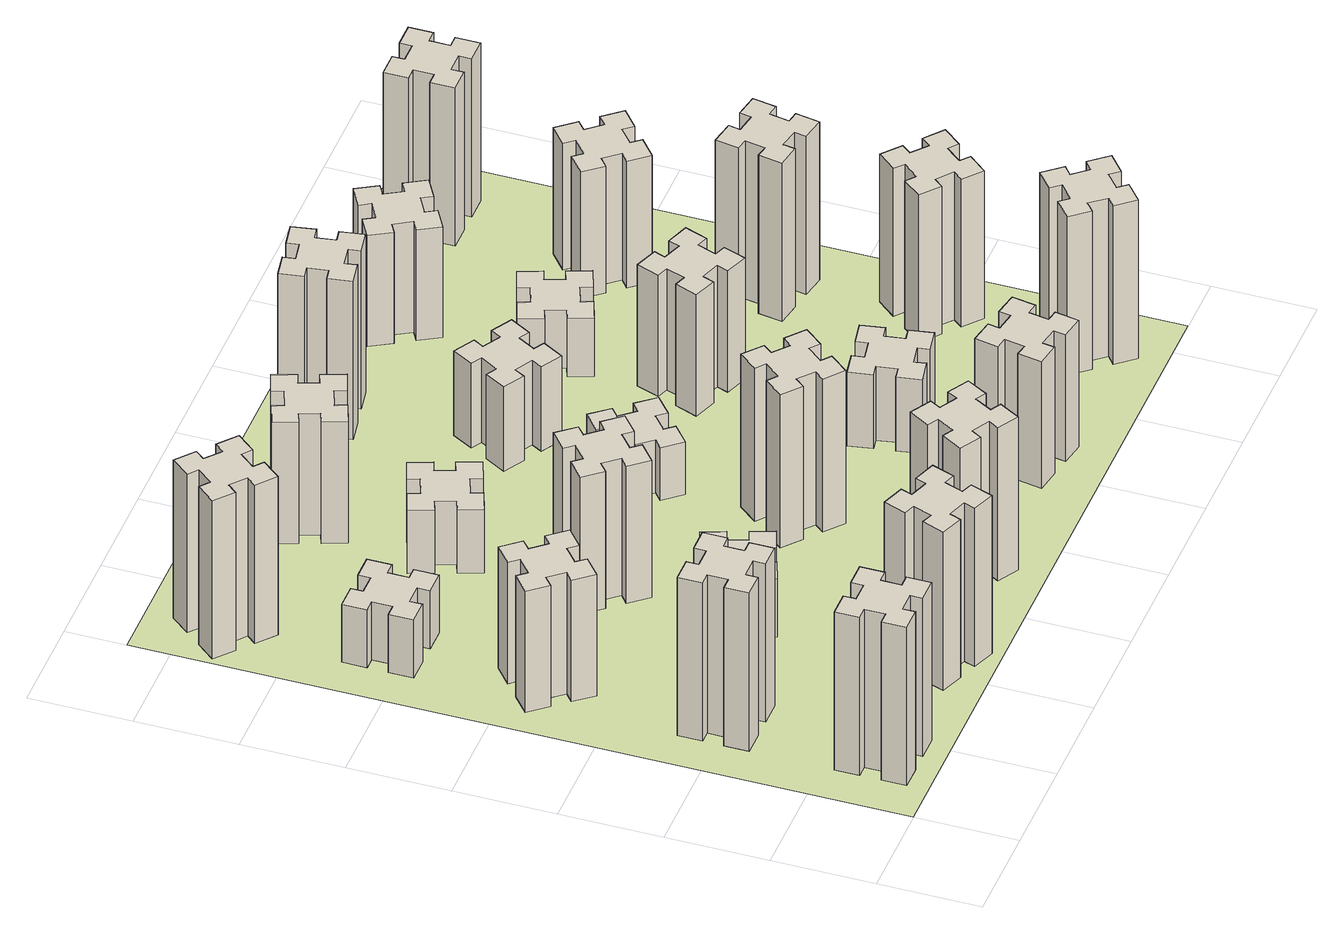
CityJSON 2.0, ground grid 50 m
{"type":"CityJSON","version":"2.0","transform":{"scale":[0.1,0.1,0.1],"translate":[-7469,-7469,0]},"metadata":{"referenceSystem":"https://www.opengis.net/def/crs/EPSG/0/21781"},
"CityObjects":{
"building1":{"type":"Building","attributes":{"class":"1000","function":"1000","usage":"1000","yearOfConstruction":2016,"roofType":"1000","measuredHeight":90,"storeysAboveGround":30,"storeysBelowGround":0},"geometry":[{"type":"Solid","lod":"1","boundaries":[[[[0,1,2,3,4,5,6,7,8,9,10,11,12,13,14,15,16,17,18,19]],[[17,16,20,21]],[[16,15,22,20]],[[15,14,23,22]],[[14,13,24,23]],[[13,12,25,24]],[[12,11,26,25]],[[11,10,27,26]],[[10,9,28,27]],[[9,8,29,28]],[[8,7,30,29]],[[7,6,31,30]],[[6,5,32,31]],[[5,4,33,32]],[[4,3,34,33]],[[3,2,35,34]],[[2,1,36,35]],[[1,0,37,36]],[[0,19,38,37]],[[19,18,39,38]],[[18,17,21,39]],[[24,25,26,27,28,29,30,31,32,33,34,35,36,37,38,39,21,20,22,23]]]]}]},
"building2":{"type":"Building","attributes":{"class":"1000","function":"1000","usage":"1000","yearOfConstruction":2016,"roofType":"1000","measuredHeight":90,"storeysAboveGround":30,"storeysBelowGround":0},"geometry":[{"type":"Solid","lod":"1","boundaries":[[[[40,41,42,43,44,45,46,47,48,49,50,51,52,53,54,55,56,57,58,59]],[[57,56,60,61]],[[56,55,62,60]],[[55,54,63,62]],[[54,53,64,63]],[[53,52,65,64]],[[52,51,66,65]],[[51,50,67,66]],[[50,49,68,67]],[[49,48,69,68]],[[48,47,70,69]],[[47,46,71,70]],[[46,45,72,71]],[[45,44,73,72]],[[44,43,74,73]],[[43,42,75,74]],[[42,41,76,75]],[[41,40,77,76]],[[40,59,78,77]],[[59,58,79,78]],[[58,57,61,79]],[[64,65,66,67,68,69,70,71,72,73,74,75,76,77,78,79,61,60,62,63]]]]}]},
"building3":{"type":"Building","attributes":{"class":"1000","function":"1000","usage":"1000","yearOfConstruction":2016,"roofType":"1000","measuredHeight":69,"storeysAboveGround":30,"storeysBelowGround":0},"geometry":[{"type":"Solid","lod":"1","boundaries":[[[[80,81,82,83,84,85,86,87,88,89,90,91,92,93,94,95,96,97,98,99]],[[97,96,100,101]],[[96,95,102,100]],[[95,94,103,102]],[[94,93,104,103]],[[93,92,105,104]],[[92,91,106,105]],[[91,90,107,106]],[[90,89,108,107]],[[89,88,109,108]],[[88,87,110,109]],[[87,86,111,110]],[[86,85,112,111]],[[85,84,113,112]],[[84,83,114,113]],[[83,82,115,114]],[[82,81,116,115]],[[81,80,117,116]],[[80,99,118,117]],[[99,98,119,118]],[[98,97,101,119]],[[104,105,106,107,108,109,110,111,112,113,114,115,116,117,118,119,101,100,102,103]]]]}]},
"building4":{"type":"Building","attributes":{"class":"1000","function":"1000","usage":"1000","yearOfConstruction":2016,"roofType":"1000","measuredHeight":33,"storeysAboveGround":30,"storeysBelowGround":0},"geometry":[{"type":"Solid","lod":"1","boundaries":[[[[120,121,122,123,124,125,126,127,128,129,130,131,132,133,134,135,136,137,138,139]],[[137,136,140,141]],[[136,135,142,140]],[[135,134,143,142]],[[134,133,144,143]],[[133,132,145,144]],[[132,131,146,145]],[[131,130,147,146]],[[130,129,148,147]],[[129,128,149,148]],[[128,127,150,149]],[[127,126,151,150]],[[126,125,152,151]],[[125,124,153,152]],[[124,123,154,153]],[[123,122,155,154]],[[122,121,156,155]],[[121,120,157,156]],[[120,139,158,157]],[[139,138,159,158]],[[138,137,141,159]],[[144,145,146,147,148,149,150,151,152,153,154,155,156,157,158,159,141,140,142,143]]]]}]},
"building5":{"type":"Building","attributes":{"class":"1000","function":"1000","usage":"1000","yearOfConstruction":2016,"roofType":"1000","measuredHeight":90,"storeysAboveGround":30,"storeysBelowGround":0},"geometry":[{"type":"Solid","lod":"1","boundaries":[[[[160,161,162,163,164,165,166,167,168,169,170,171,172,173,174,175,176,177,178,179]],[[177,176,180,181]],[[176,175,182,180]],[[175,174,183,182]],[[174,173,184,183]],[[173,172,185,184]],[[172,171,186,185]],[[171,170,187,186]],[[170,169,188,187]],[[169,168,189,188]],[[168,167,190,189]],[[167,166,191,190]],[[166,165,192,191]],[[165,164,193,192]],[[164,163,194,193]],[[163,162,195,194]],[[162,161,196,195]],[[161,160,197,196]],[[160,179,198,197]],[[179,178,199,198]],[[178,177,181,199]],[[184,185,186,187,188,189,190,191,192,193,194,195,196,197,198,199,181,180,182,183]]]]}]},
"building6":{"type":"Building","attributes":{"class":"1000","function":"1000","usage":"1000","yearOfConstruction":2016,"roofType":"1000","measuredHeight":90,"storeysAboveGround":30,"storeysBelowGround":0},"geometry":[{"type":"Solid","lod":"1","boundaries":[[[[200,201,202,203,204,205,206,207,208,209,210,211,212,213,214,215,216,217,218,219]],[[217,216,220,221]],[[216,215,222,220]],[[215,214,223,222]],[[214,213,224,223]],[[213,212,225,224]],[[212,211,226,225]],[[211,210,227,226]],[[210,209,228,227]],[[209,208,229,228]],[[208,207,230,229]],[[207,206,231,230]],[[206,205,232,231]],[[205,204,233,232]],[[204,203,234,233]],[[203,202,235,234]],[[202,201,236,235]],[[201,200,237,236]],[[200,219,238,237]],[[219,218,239,238]],[[218,217,221,239]],[[224,225,226,227,228,229,230,231,232,233,234,235,236,237,238,239,221,220,222,223]]]]}]},
"building7":{"type":"Building","attributes":{"class":"1000","function":"1000","usage":"1000","yearOfConstruction":2016,"roofType":"1000","measuredHeight":33,"storeysAboveGround":30,"storeysBelowGround":0},"geometry":[{"type":"Solid","lod":"1","boundaries":[[[[240,241,242,243,244,245,246,247,248,249,250,251,252,253,254,255,256,257,258,259]],[[257,256,260,261]],[[256,255,262,260]],[[255,254,263,262]],[[254,253,264,263]],[[253,252,265,264]],[[252,251,266,265]],[[251,250,267,266]],[[250,249,268,267]],[[249,248,269,268]],[[248,247,270,269]],[[247,246,271,270]],[[246,245,272,271]],[[245,244,273,272]],[[244,243,274,273]],[[243,242,275,274]],[[242,241,276,275]],[[241,240,277,276]],[[240,259,278,277]],[[259,258,279,278]],[[258,257,261,279]],[[264,265,266,267,268,269,270,271,272,273,274,275,276,277,278,279,261,260,262,263]]]]}]},
"building8":{"type":"Building","attributes":{"class":"1000","function":"1000","usage":"1000","yearOfConstruction":2016,"roofType":"1000","measuredHeight":78,"storeysAboveGround":30,"storeysBelowGround":0},"geometry":[{"type":"Solid","lod":"1","boundaries":[[[[280,281,282,283,284,285,286,287,288,289,290,291,292,293,294,295,296,297,298,299]],[[297,296,300,301]],[[296,295,302,300]],[[295,294,303,302]],[[294,293,304,303]],[[293,292,305,304]],[[292,291,306,305]],[[291,290,307,306]],[[290,289,308,307]],[[289,288,309,308]],[[288,287,310,309]],[[287,286,311,310]],[[286,285,312,311]],[[285,284,313,312]],[[284,283,314,313]],[[283,282,315,314]],[[282,281,316,315]],[[281,280,317,316]],[[280,299,318,317]],[[299,298,319,318]],[[298,297,301,319]],[[304,305,306,307,308,309,310,311,312,313,314,315,316,317,318,319,301,300,302,303]]]]}]},
"building9":{"type":"Building","attributes":{"class":"1000","function":"1000","usage":"1000","yearOfConstruction":2016,"roofType":"1000","measuredHeight":87,"storeysAboveGround":30,"storeysBelowGround":0},"geometry":[{"type":"Solid","lod":"1","boundaries":[[[[320,321,322,323,324,325,326,327,328,329,330,331,332,333,334,335,336,337,338,339]],[[337,336,340,341]],[[336,335,342,340]],[[335,334,343,342]],[[334,333,344,343]],[[333,332,345,344]],[[332,331,346,345]],[[331,330,347,346]],[[330,329,348,347]],[[329,328,349,348]],[[328,327,350,349]],[[327,326,351,350]],[[326,325,352,351]],[[325,324,353,352]],[[324,323,354,353]],[[323,322,355,354]],[[322,321,356,355]],[[321,320,357,356]],[[320,339,358,357]],[[339,338,359,358]],[[338,337,341,359]],[[344,345,346,347,348,349,350,351,352,353,354,355,356,357,358,359,341,340,342,343]]]]}]},
"building10":{"type":"Building","attributes":{"class":"1000","function":"1000","usage":"1000","yearOfConstruction":2016,"roofType":"1000","measuredHeight":36,"storeysAboveGround":30,"storeysBelowGround":0},"geometry":[{"type":"Solid","lod":"1","boundaries":[[[[360,361,362,363,364,365,366,367,368,369,370,371,372,373,374,375,376,377,378,379]],[[377,376,380,381]],[[376,375,382,380]],[[375,374,383,382]],[[374,373,384,383]],[[373,372,385,384]],[[372,371,386,385]],[[371,370,387,386]],[[370,369,388,387]],[[369,368,389,388]],[[368,367,390,389]],[[367,366,391,390]],[[366,365,392,391]],[[365,364,393,392]],[[364,363,394,393]],[[363,362,395,394]],[[362,361,396,395]],[[361,360,397,396]],[[360,379,398,397]],[[379,378,399,398]],[[378,377,381,399]],[[384,385,386,387,388,389,390,391,392,393,394,395,396,397,398,399,381,380,382,383]]]]}]},
"building11":{"type":"Building","attributes":{"class":"1000","function":"1000","usage":"1000","yearOfConstruction":2016,"roofType":"1000","measuredHeight":69,"storeysAboveGround":30,"storeysBelowGround":0},"geometry":[{"type":"Solid","lod":"1","boundaries":[[[[400,401,402,403,404,405,406,407,408,409,410,411,412,413,414,415,416,417,418,419]],[[417,416,420,421]],[[416,415,422,420]],[[415,414,423,422]],[[414,413,424,423]],[[413,412,425,424]],[[412,411,426,425]],[[411,410,427,426]],[[410,409,428,427]],[[409,408,429,428]],[[408,407,430,429]],[[407,406,431,430]],[[406,405,432,431]],[[405,404,433,432]],[[404,403,434,433]],[[403,402,435,434]],[[402,401,436,435]],[[401,400,437,436]],[[400,419,438,437]],[[419,418,439,438]],[[418,417,421,439]],[[424,425,426,427,428,429,430,431,432,433,434,435,436,437,438,439,421,420,422,423]]]]}]},
"building12":{"type":"Building","attributes":{"class":"1000","function":"1000","usage":"1000","yearOfConstruction":2016,"roofType":"1000","measuredHeight":87,"storeysAboveGround":30,"storeysBelowGround":0},"geometry":[{"type":"Solid","lod":"1","boundaries":[[[[440,441,442,443,444,445,446,447,448,449,450,451,452,453,454,455,456,457,458,459]],[[457,456,460,461]],[[456,455,462,460]],[[455,454,463,462]],[[454,453,464,463]],[[453,452,465,464]],[[452,451,466,465]],[[451,450,467,466]],[[450,449,468,467]],[[449,448,469,468]],[[448,447,470,469]],[[447,446,471,470]],[[446,445,472,471]],[[445,444,473,472]],[[444,443,474,473]],[[443,442,475,474]],[[442,441,476,475]],[[441,440,477,476]],[[440,459,478,477]],[[459,458,479,478]],[[458,457,461,479]],[[464,465,466,467,468,469,470,471,472,473,474,475,476,477,478,479,461,460,462,463]]]]}]},
"building13":{"type":"Building","attributes":{"class":"1000","function":"1000","usage":"1000","yearOfConstruction":2016,"roofType":"1000","measuredHeight":30,"storeysAboveGround":30,"storeysBelowGround":0},"geometry":[{"type":"Solid","lod":"1","boundaries":[[[[480,481,482,483,484,485,486,487,488,489,490,491,492,493,494,495,496,497,498,499]],[[497,496,500,501]],[[496,495,502,500]],[[495,494,503,502]],[[494,493,504,503]],[[493,492,505,504]],[[492,491,506,505]],[[491,490,507,506]],[[490,489,508,507]],[[489,488,509,508]],[[488,487,510,509]],[[487,486,511,510]],[[486,485,512,511]],[[485,484,513,512]],[[484,483,514,513]],[[483,482,515,514]],[[482,481,516,515]],[[481,480,517,516]],[[480,499,518,517]],[[499,498,519,518]],[[498,497,501,519]],[[504,505,506,507,508,509,510,511,512,513,514,515,516,517,518,519,501,500,502,503]]]]}]},
"building14":{"type":"Building","attributes":{"class":"1000","function":"1000","usage":"1000","yearOfConstruction":2016,"roofType":"1000","measuredHeight":72,"storeysAboveGround":30,"storeysBelowGround":0},"geometry":[{"type":"Solid","lod":"1","boundaries":[[[[520,521,522,523,524,525,526,527,528,529,530,531,532,533,534,535,536,537,538,539]],[[537,536,540,541]],[[536,535,542,540]],[[535,534,543,542]],[[534,533,544,543]],[[533,532,545,544]],[[532,531,546,545]],[[531,530,547,546]],[[530,529,548,547]],[[529,528,549,548]],[[528,527,550,549]],[[527,526,551,550]],[[526,525,552,551]],[[525,524,553,552]],[[524,523,554,553]],[[523,522,555,554]],[[522,521,556,555]],[[521,520,557,556]],[[520,539,558,557]],[[539,538,559,558]],[[538,537,541,559]],[[544,545,546,547,548,549,550,551,552,553,554,555,556,557,558,559,541,540,542,543]]]]}]},
"building15":{"type":"Building","attributes":{"class":"1000","function":"1000","usage":"1000","yearOfConstruction":2016,"roofType":"1000","measuredHeight":48,"storeysAboveGround":30,"storeysBelowGround":0},"geometry":[{"type":"Solid","lod":"1","boundaries":[[[[560,561,562,563,564,565,566,567,568,569,570,571,572,573,574,575,576,577,578,579]],[[577,576,580,581]],[[576,575,582,580]],[[575,574,583,582]],[[574,573,584,583]],[[573,572,585,584]],[[572,571,586,585]],[[571,570,587,586]],[[570,569,588,587]],[[569,568,589,588]],[[568,567,590,589]],[[567,566,591,590]],[[566,565,592,591]],[[565,564,593,592]],[[564,563,594,593]],[[563,562,595,594]],[[562,561,596,595]],[[561,560,597,596]],[[560,579,598,597]],[[579,578,599,598]],[[578,577,581,599]],[[584,585,586,587,588,589,590,591,592,593,594,595,596,597,598,599,581,580,582,583]]]]}]},
"building16":{"type":"Building","attributes":{"class":"1000","function":"1000","usage":"1000","yearOfConstruction":2016,"roofType":"1000","measuredHeight":90,"storeysAboveGround":30,"storeysBelowGround":0},"geometry":[{"type":"Solid","lod":"1","boundaries":[[[[600,601,602,603,604,605,606,607,608,609,610,611,612,613,614,615,616,617,618,619]],[[617,616,620,621]],[[616,615,622,620]],[[615,614,623,622]],[[614,613,624,623]],[[613,612,625,624]],[[612,611,626,625]],[[611,610,627,626]],[[610,609,628,627]],[[609,608,629,628]],[[608,607,630,629]],[[607,606,631,630]],[[606,605,632,631]],[[605,604,633,632]],[[604,603,634,633]],[[603,602,635,634]],[[602,601,636,635]],[[601,600,637,636]],[[600,619,638,637]],[[619,618,639,638]],[[618,617,621,639]],[[624,625,626,627,628,629,630,631,632,633,634,635,636,637,638,639,621,620,622,623]]]]}]},
"building17":{"type":"Building","attributes":{"class":"1000","function":"1000","usage":"1000","yearOfConstruction":2016,"roofType":"1000","measuredHeight":42,"storeysAboveGround":30,"storeysBelowGround":0},"geometry":[{"type":"Solid","lod":"1","boundaries":[[[[640,641,642,643,644,645,646,647,648,649,650,651,652,653,654,655,656,657,658,659]],[[657,656,660,661]],[[656,655,662,660]],[[655,654,663,662]],[[654,653,664,663]],[[653,652,665,664]],[[652,651,666,665]],[[651,650,667,666]],[[650,649,668,667]],[[649,648,669,668]],[[648,647,670,669]],[[647,646,671,670]],[[646,645,672,671]],[[645,644,673,672]],[[644,643,674,673]],[[643,642,675,674]],[[642,641,676,675]],[[641,640,677,676]],[[640,659,678,677]],[[659,658,679,678]],[[658,657,661,679]],[[664,665,666,667,668,669,670,671,672,673,674,675,676,677,678,679,661,660,662,663]]]]}]},
"building18":{"type":"Building","attributes":{"class":"1000","function":"1000","usage":"1000","yearOfConstruction":2016,"roofType":"1000","measuredHeight":69,"storeysAboveGround":30,"storeysBelowGround":0},"geometry":[{"type":"Solid","lod":"1","boundaries":[[[[680,681,682,683,684,685,686,687,688,689,690,691,692,693,694,695,696,697,698,699]],[[697,696,700,701]],[[696,695,702,700]],[[695,694,703,702]],[[694,693,704,703]],[[693,692,705,704]],[[692,691,706,705]],[[691,690,707,706]],[[690,689,708,707]],[[689,688,709,708]],[[688,687,710,709]],[[687,686,711,710]],[[686,685,712,711]],[[685,684,713,712]],[[684,683,714,713]],[[683,682,715,714]],[[682,681,716,715]],[[681,680,717,716]],[[680,699,718,717]],[[699,698,719,718]],[[698,697,701,719]],[[704,705,706,707,708,709,710,711,712,713,714,715,716,717,718,719,701,700,702,703]]]]}]},
"building19":{"type":"Building","attributes":{"class":"1000","function":"1000","usage":"1000","yearOfConstruction":2016,"roofType":"1000","measuredHeight":33,"storeysAboveGround":30,"storeysBelowGround":0},"geometry":[{"type":"Solid","lod":"1","boundaries":[[[[720,721,722,723,724,725,726,727,728,729,730,731,732,733,734,735,736,737,738,739]],[[737,736,740,741]],[[736,735,742,740]],[[735,734,743,742]],[[734,733,744,743]],[[733,732,745,744]],[[732,731,746,745]],[[731,730,747,746]],[[730,729,748,747]],[[729,728,749,748]],[[728,727,750,749]],[[727,726,751,750]],[[726,725,752,751]],[[725,724,753,752]],[[724,723,754,753]],[[723,722,755,754]],[[722,721,756,755]],[[721,720,757,756]],[[720,739,758,757]],[[739,738,759,758]],[[738,737,741,759]],[[744,745,746,747,748,749,750,751,752,753,754,755,756,757,758,759,741,740,742,743]]]]}]},
"building20":{"type":"Building","attributes":{"class":"1000","function":"1000","usage":"1000","yearOfConstruction":2016,"roofType":"1000","measuredHeight":90,"storeysAboveGround":30,"storeysBelowGround":0},"geometry":[{"type":"Solid","lod":"1","boundaries":[[[[760,761,762,763,764,765,766,767,768,769,770,771,772,773,774,775,776,777,778,779]],[[777,776,780,781]],[[776,775,782,780]],[[775,774,783,782]],[[774,773,784,783]],[[773,772,785,784]],[[772,771,786,785]],[[771,770,787,786]],[[770,769,788,787]],[[769,768,789,788]],[[768,767,790,789]],[[767,766,791,790]],[[766,765,792,791]],[[765,764,793,792]],[[764,763,794,793]],[[763,762,795,794]],[[762,761,796,795]],[[761,760,797,796]],[[760,779,798,797]],[[779,778,799,798]],[[778,777,781,799]],[[784,785,786,787,788,789,790,791,792,793,794,795,796,797,798,799,781,780,782,783]]]]}]},
"building21":{"type":"Building","attributes":{"class":"1000","function":"1000","usage":"1000","yearOfConstruction":2016,"roofType":"1000","measuredHeight":63,"storeysAboveGround":30,"storeysBelowGround":0},"geometry":[{"type":"Solid","lod":"1","boundaries":[[[[800,801,802,803,804,805,806,807,808,809,810,811,812,813,814,815,816,817,818,819]],[[817,816,820,821]],[[816,815,822,820]],[[815,814,823,822]],[[814,813,824,823]],[[813,812,825,824]],[[812,811,826,825]],[[811,810,827,826]],[[810,809,828,827]],[[809,808,829,828]],[[808,807,830,829]],[[807,806,831,830]],[[806,805,832,831]],[[805,804,833,832]],[[804,803,834,833]],[[803,802,835,834]],[[802,801,836,835]],[[801,800,837,836]],[[800,819,838,837]],[[819,818,839,838]],[[818,817,821,839]],[[824,825,826,827,828,829,830,831,832,833,834,835,836,837,838,839,821,820,822,823]]]]}]},
"building22":{"type":"Building","attributes":{"class":"1000","function":"1000","usage":"1000","yearOfConstruction":2016,"roofType":"1000","measuredHeight":84,"storeysAboveGround":30,"storeysBelowGround":0},"geometry":[{"type":"Solid","lod":"1","boundaries":[[[[840,841,842,843,844,845,846,847,848,849,850,851,852,853,854,855,856,857,858,859]],[[857,856,860,861]],[[856,855,862,860]],[[855,854,863,862]],[[854,853,864,863]],[[853,852,865,864]],[[852,851,866,865]],[[851,850,867,866]],[[850,849,868,867]],[[849,848,869,868]],[[848,847,870,869]],[[847,846,871,870]],[[846,845,872,871]],[[845,844,873,872]],[[844,843,874,873]],[[843,842,875,874]],[[842,841,876,875]],[[841,840,877,876]],[[840,859,878,877]],[[859,858,879,878]],[[858,857,861,879]],[[864,865,866,867,868,869,870,871,872,873,874,875,876,877,878,879,861,860,862,863]]]]}]},
"building23":{"type":"Building","attributes":{"class":"1000","function":"1000","usage":"1000","yearOfConstruction":2016,"roofType":"1000","measuredHeight":90,"storeysAboveGround":30,"storeysBelowGround":0},"geometry":[{"type":"Solid","lod":"1","boundaries":[[[[880,881,882,883,884,885,886,887,888,889,890,891,892,893,894,895,896,897,898,899]],[[897,896,900,901]],[[896,895,902,900]],[[895,894,903,902]],[[894,893,904,903]],[[893,892,905,904]],[[892,891,906,905]],[[891,890,907,906]],[[890,889,908,907]],[[889,888,909,908]],[[888,887,910,909]],[[887,886,911,910]],[[886,885,912,911]],[[885,884,913,912]],[[884,883,914,913]],[[883,882,915,914]],[[882,881,916,915]],[[881,880,917,916]],[[880,899,918,917]],[[899,898,919,918]],[[898,897,901,919]],[[904,905,906,907,908,909,910,911,912,913,914,915,916,917,918,919,901,900,902,903]]]]}]},
"building24":{"type":"Building","attributes":{"class":"1000","function":"1000","usage":"1000","yearOfConstruction":2016,"roofType":"1000","measuredHeight":72,"storeysAboveGround":30,"storeysBelowGround":0},"geometry":[{"type":"Solid","lod":"1","boundaries":[[[[920,921,922,923,924,925,926,927,928,929,930,931,932,933,934,935,936,937,938,939]],[[937,936,940,941]],[[936,935,942,940]],[[935,934,943,942]],[[934,933,944,943]],[[933,932,945,944]],[[932,931,946,945]],[[931,930,947,946]],[[930,929,948,947]],[[929,928,949,948]],[[928,927,950,949]],[[927,926,951,950]],[[926,925,952,951]],[[925,924,953,952]],[[924,923,954,953]],[[923,922,955,954]],[[922,921,956,955]],[[921,920,957,956]],[[920,939,958,957]],[[939,938,959,958]],[[938,937,941,959]],[[944,945,946,947,948,949,950,951,952,953,954,955,956,957,958,959,941,940,942,943]]]]}]},
"building25":{"type":"Building","attributes":{"class":"1000","function":"1000","usage":"1000","yearOfConstruction":2016,"roofType":"1000","measuredHeight":90,"storeysAboveGround":30,"storeysBelowGround":0},"geometry":[{"type":"Solid","lod":"1","boundaries":[[[[960,961,962,963,964,965,966,967,968,969,970,971,972,973,974,975,976,977,978,979]],[[977,976,980,981]],[[976,975,982,980]],[[975,974,983,982]],[[974,973,984,983]],[[973,972,985,984]],[[972,971,986,985]],[[971,970,987,986]],[[970,969,988,987]],[[969,968,989,988]],[[968,967,990,989]],[[967,966,991,990]],[[966,965,992,991]],[[965,964,993,992]],[[964,963,994,993]],[[963,962,995,994]],[[962,961,996,995]],[[961,960,997,996]],[[960,979,998,997]],[[979,978,999,998]],[[978,977,981,999]],[[984,985,986,987,988,989,990,991,992,993,994,995,996,997,998,999,981,980,982,983]]]]}]},
"landuse1":{"type":"LandUse","attributes":{"name":"plot1","function":"1010"},"geometry":[{"type":"MultiSurface","lod":"1","boundaries":[[[1000,1001,1002,1003]]]}]}
},
"vertices":[
[265,325,0],[265,225,0],[205,225,0],[205,105,0],[325,105,0],[325,165,0],[425,165,0],[425,105,0],[545,105,0],[545,225,0],[485,225,0],[485,325,0],[545,325,0],[545,445,0],[425,445,0],[425,385,0],[325,385,0],[325,445,0],[205,445,0],[205,325,0],[325,385,900],[325,445,900],[425,385,900],[425,445,900],[545,445,900],[545,325,900],[485,325,900],[485,225,900],[545,225,900],[545,105,900],[425,105,900],[425,165,900],[325,165,900],[325,105,900],[205,105,900],[205,225,900],[265,225,900],[265,325,900],[205,325,900],[205,445,900],
[265,1065,0],[265,965,0],[205,965,0],[205,845,0],[325,845,0],[325,905,0],[425,905,0],[425,845,0],[545,845,0],[545,965,0],[485,965,0],[485,1065,0],[545,1065,0],[545,1185,0],[425,1185,0],[425,1125,0],[325,1125,0],[325,1185,0],[205,1185,0],[205,1065,0],[325,1125,900],[325,1185,900],[425,1125,900],[425,1185,900],[545,1185,900],[545,1065,900],[485,1065,900],[485,965,900],[545,965,900],[545,845,900],[425,845,900],[425,905,900],[325,905,900],[325,845,900],[205,845,900],[205,965,900],[265,965,900],[265,1065,900],[205,1065,900],[205,1185,900],
[492,1888,0],[427,1964,0],[473,2003,0],[396,2095,0],[304,2018,0],[343,1972,0],[266,1907,0],[228,1953,0],[136,1876,0],[213,1784,0],[259,1823,0],[323,1746,0],[277,1708,0],[354,1616,0],[446,1693,0],[408,1739,0],[484,1803,0],[523,1757,0],[615,1834,0],[538,1926,0],[484,1803,690],[523,1757,690],[408,1739,690],[446,1693,690],[354,1616,690],[277,1708,690],[323,1746,690],[259,1823,690],[213,1784,690],[136,1876,690],[228,1953,690],[266,1907,690],[343,1972,690],[304,2018,690],[396,2095,690],[473,2003,690],[427,1964,690],[492,1888,690],[538,1926,690],[615,1834,690],
[485,2545,0],[485,2645,0],[545,2645,0],[545,2765,0],[425,2765,0],[425,2705,0],[325,2705,0],[325,2765,0],[205,2765,0],[205,2645,0],[265,2645,0],[265,2545,0],[205,2545,0],[205,2425,0],[325,2425,0],[325,2485,0],[425,2485,0],[425,2425,0],[545,2425,0],[545,2545,0],[425,2485,330],[425,2425,330],[325,2485,330],[325,2425,330],[205,2425,330],[205,2545,330],[265,2545,330],[265,2645,330],[205,2645,330],[205,2765,330],[325,2765,330],[325,2705,330],[425,2705,330],[425,2765,330],[545,2765,330],[545,2645,330],[485,2645,330],[485,2545,330],[545,2545,330],[545,2425,330],
[1029,360,0],[995,266,0],[939,287,0],[897,174,0],[1010,133,0],[1031,189,0],[1125,155,0],[1104,99,0],[1217,57,0],[1258,170,0],[1202,191,0],[1236,285,0],[1292,264,0],[1333,377,0],[1220,418,0],[1200,362,0],[1106,396,0],[1127,452,0],[1014,493,0],[973,380,0],[1106,396,900],[1127,452,900],[1200,362,900],[1220,418,900],[1333,377,900],[1292,264,900],[1236,285,900],[1202,191,900],[1258,170,900],[1217,57,900],[1104,99,900],[1125,155,900],[1031,189,900],[1010,133,900],[897,174,900],[939,287,900],[995,266,900],[1029,360,900],[973,380,900],[1014,493,900],
[384,3387,0],[308,3452,0],[346,3498,0],[254,3575,0],[177,3483,0],[223,3444,0],[159,3368,0],[113,3406,0],[36,3314,0],[128,3237,0],[166,3283,0],[243,3219,0],[204,3173,0],[296,3096,0],[373,3188,0],[327,3226,0],[392,3303,0],[438,3264,0],[515,3356,0],[423,3433,0],[392,3303,900],[438,3264,900],[327,3226,900],[373,3188,900],[296,3096,900],[204,3173,900],[243,3219,900],[166,3283,900],[128,3237,900],[36,3314,900],[113,3406,900],[159,3368,900],[223,3444,900],[177,3483,900],[254,3575,900],[346,3498,900],[308,3452,900],[384,3387,900],[423,3433,900],[515,3356,900],
[1125,1336,0],[1031,1302,0],[1010,1358,0],[897,1317,0],[939,1204,0],[995,1225,0],[1029,1131,0],[973,1110,0],[1014,997,0],[1127,1039,0],[1106,1095,0],[1200,1129,0],[1220,1073,0],[1333,1114,0],[1292,1227,0],[1236,1206,0],[1202,1300,0],[1258,1320,0],[1217,1433,0],[1104,1392,0],[1202,1300,330],[1258,1320,330],[1236,1206,330],[1292,1227,330],[1333,1114,330],[1220,1073,330],[1200,1129,330],[1106,1095,330],[1127,1039,330],[1014,997,330],[973,1110,330],[1029,1131,330],[995,1225,330],[939,1204,330],[897,1317,330],[1010,1358,330],[1031,1302,330],[1125,1336,330],[1104,1392,330],[1217,1433,330],
[1083,1972,0],[1006,1907,0],[968,1953,0],[876,1876,0],[953,1784,0],[999,1823,0],[1063,1746,0],[1017,1708,0],[1094,1616,0],[1186,1693,0],[1148,1739,0],[1224,1803,0],[1263,1757,0],[1355,1834,0],[1278,1926,0],[1232,1888,0],[1167,1964,0],[1213,2003,0],[1136,2095,0],[1044,2018,0],[1167,1964,780],[1213,2003,780],[1232,1888,780],[1278,1926,780],[1355,1834,780],[1263,1757,780],[1224,1803,780],[1148,1739,780],[1186,1693,780],[1094,1616,780],[1017,1708,780],[1063,1746,780],[999,1823,780],[953,1784,780],[876,1876,780],[968,1953,780],[1006,1907,780],[1083,1972,780],[1044,2018,780],[1136,2095,780],
[1657,305,0],[1744,255,0],[1714,203,0],[1818,143,0],[1878,247,0],[1826,277,0],[1876,364,0],[1928,334,0],[1988,438,0],[1884,498,0],[1854,446,0],[1767,496,0],[1797,548,0],[1693,608,0],[1633,504,0],[1685,474,0],[1635,387,0],[1583,417,0],[1523,313,0],[1627,253,0],[1635,387,870],[1583,417,870],[1685,474,870],[1633,504,870],[1693,608,870],[1797,548,870],[1767,496,870],[1854,446,870],[1884,498,870],[1988,438,870],[1928,334,870],[1876,364,870],[1826,277,870],[1878,247,870],[1818,143,870],[1714,203,870],[1744,255,870],[1657,305,870],[1627,253,870],[1523,313,870],
[1106,2475,0],[1200,2509,0],[1220,2453,0],[1333,2494,0],[1292,2607,0],[1236,2586,0],[1202,2680,0],[1258,2700,0],[1217,2813,0],[1104,2772,0],[1125,2716,0],[1031,2682,0],[1010,2738,0],[897,2697,0],[939,2584,0],[995,2605,0],[1029,2511,0],[973,2490,0],[1014,2377,0],[1127,2419,0],[1029,2511,360],[973,2490,360],[995,2605,360],[939,2584,360],[897,2697,360],[1010,2738,360],[1031,2682,360],[1125,2716,360],[1104,2772,360],[1217,2813,360],[1258,2700,360],[1202,2680,360],[1236,2586,360],[1292,2607,360],[1333,2494,360],[1220,2453,360],[1200,2509,360],[1106,2475,360],[1127,2419,360],[1014,2377,360],
[1125,3356,0],[1031,3322,0],[1010,3378,0],[897,3337,0],[939,3224,0],[995,3245,0],[1029,3151,0],[973,3130,0],[1014,3017,0],[1127,3059,0],[1106,3115,0],[1200,3149,0],[1220,3093,0],[1333,3134,0],[1292,3247,0],[1236,3226,0],[1202,3320,0],[1258,3340,0],[1217,3453,0],[1104,3412,0],[1202,3320,690],[1258,3340,690],[1236,3226,690],[1292,3247,690],[1333,3134,690],[1220,3093,690],[1200,3149,690],[1106,3115,690],[1127,3059,690],[1014,3017,690],[973,3130,690],[1029,3151,690],[995,3245,690],[939,3224,690],[897,3337,690],[1010,3378,690],[1031,3322,690],[1125,3356,690],[1104,3412,690],[1217,3453,690],
[1746,1163,0],[1823,1099,0],[1784,1053,0],[1876,976,0],[1953,1068,0],[1907,1106,0],[1972,1183,0],[2018,1144,0],[2095,1236,0],[2003,1313,0],[1964,1267,0],[1888,1332,0],[1926,1378,0],[1834,1455,0],[1757,1363,0],[1803,1324,0],[1739,1248,0],[1693,1286,0],[1616,1194,0],[1708,1117,0],[1739,1248,870],[1693,1286,870],[1803,1324,870],[1757,1363,870],[1834,1455,870],[1926,1378,870],[1888,1332,870],[1964,1267,870],[2003,1313,870],[2095,1236,870],[2018,1144,870],[1972,1183,870],[1907,1106,870],[1953,1068,870],[1876,976,870],[1784,1053,870],[1823,1099,870],[1746,1163,870],[1708,1117,870],[1616,1194,870],
[1972,1988,0],[1907,2064,0],[1953,2103,0],[1876,2195,0],[1784,2118,0],[1823,2072,0],[1746,2007,0],[1708,2053,0],[1616,1976,0],[1693,1884,0],[1739,1923,0],[1803,1846,0],[1757,1808,0],[1834,1716,0],[1926,1793,0],[1888,1839,0],[1964,1903,0],[2003,1857,0],[2095,1934,0],[2018,2026,0],[1964,1903,300],[2003,1857,300],[1888,1839,300],[1926,1793,300],[1834,1716,300],[1757,1808,300],[1803,1846,300],[1739,1923,300],[1693,1884,300],[1616,1976,300],[1708,2053,300],[1746,2007,300],[1823,2072,300],[1784,2118,300],[1876,2195,300],[1953,2103,300],[1907,2064,300],[1972,1988,300],[2018,2026,300],[2095,1934,300],
[2496,444,0],[2478,345,0],[2419,356,0],[2398,237,0],[2517,217,0],[2527,276,0],[2625,258,0],[2615,199,0],[2733,178,0],[2754,297,0],[2695,307,0],[2712,405,0],[2771,395,0],[2792,513,0],[2674,534,0],[2664,475,0],[2565,492,0],[2576,551,0],[2457,572,0],[2437,454,0],[2565,492,720],[2576,551,720],[2664,475,720],[2674,534,720],[2792,513,720],[2771,395,720],[2712,405,720],[2695,307,720],[2754,297,720],[2733,178,720],[2615,199,720],[2625,258,720],[2527,276,720],[2517,217,720],[2398,237,720],[2419,356,720],[2478,345,720],[2496,444,720],[2437,454,720],[2457,572,720],
[2026,2497,0],[2076,2584,0],[2128,2554,0],[2188,2658,0],[2084,2718,0],[2054,2666,0],[1967,2716,0],[1997,2768,0],[1893,2828,0],[1833,2724,0],[1885,2694,0],[1835,2607,0],[1783,2637,0],[1723,2533,0],[1827,2473,0],[1857,2525,0],[1944,2475,0],[1914,2423,0],[2018,2363,0],[2078,2467,0],[1944,2475,480],[1914,2423,480],[1857,2525,480],[1827,2473,480],[1723,2533,480],[1783,2637,480],[1835,2607,480],[1885,2694,480],[1833,2724,480],[1893,2828,480],[1997,2768,480],[1967,2716,480],[2054,2666,480],[2084,2718,480],[2188,2658,480],[2128,2554,480],[2076,2584,480],[2026,2497,480],[2078,2467,480],[2018,2363,480],
[1738,3465,0],[1756,3367,0],[1697,3357,0],[1717,3238,0],[1836,3259,0],[1825,3318,0],[1924,3336,0],[1934,3277,0],[2052,3297,0],[2031,3416,0],[1972,3405,0],[1955,3504,0],[2014,3514,0],[1993,3632,0],[1875,3611,0],[1885,3552,0],[1787,3535,0],[1777,3594,0],[1658,3573,0],[1679,3455,0],[1787,3535,900],[1777,3594,900],[1885,3552,900],[1875,3611,900],[1993,3632,900],[2014,3514,900],[1955,3504,900],[1972,3405,900],[2031,3416,900],[2052,3297,900],[1934,3277,900],[1924,3336,900],[1825,3318,900],[1836,3259,900],[1717,3238,900],[1697,3357,900],[1756,3367,900],[1738,3465,900],[1679,3455,900],[1658,3573,900],
[2625,1132,0],[2527,1115,0],[2517,1174,0],[2398,1153,0],[2419,1035,0],[2478,1045,0],[2496,947,0],[2437,937,0],[2457,818,0],[2576,839,0],[2565,898,0],[2664,916,0],[2674,857,0],[2792,877,0],[2771,996,0],[2712,985,0],[2695,1084,0],[2754,1094,0],[2733,1212,0],[2615,1191,0],[2695,1084,420],[2754,1094,420],[2712,985,420],[2771,996,420],[2792,877,420],[2674,857,420],[2664,916,420],[2565,898,420],[2576,839,420],[2457,818,420],[2437,937,420],[2496,947,420],[2478,1045,420],[2419,1035,420],[2398,1153,420],[2517,1174,420],[2527,1115,420],[2625,1132,420],[2615,1191,420],[2733,1212,420],
[2682,1871,0],[2716,1965,0],[2772,1944,0],[2813,2057,0],[2700,2098,0],[2680,2042,0],[2586,2076,0],[2607,2132,0],[2494,2173,0],[2453,2060,0],[2509,2040,0],[2475,1946,0],[2419,1967,0],[2377,1854,0],[2490,1813,0],[2511,1869,0],[2605,1835,0],[2584,1779,0],[2697,1737,0],[2738,1850,0],[2605,1835,690],[2584,1779,690],[2511,1869,690],[2490,1813,690],[2377,1854,690],[2419,1967,690],[2475,1946,690],[2509,2040,690],[2453,2060,690],[2494,2173,690],[2607,2132,690],[2586,2076,690],[2680,2042,690],[2700,2098,690],[2813,2057,690],[2772,1944,690],[2716,1965,690],[2682,1871,690],[2738,1850,690],[2697,1737,690],
[2586,2475,0],[2680,2509,0],[2700,2453,0],[2813,2494,0],[2772,2607,0],[2716,2586,0],[2682,2680,0],[2738,2700,0],[2697,2813,0],[2584,2772,0],[2605,2716,0],[2511,2682,0],[2490,2738,0],[2377,2697,0],[2419,2584,0],[2475,2605,0],[2509,2511,0],[2453,2490,0],[2494,2377,0],[2607,2419,0],[2509,2511,330],[2453,2490,330],[2475,2605,330],[2419,2584,330],[2377,2697,330],[2490,2738,330],[2511,2682,330],[2605,2716,330],[2584,2772,330],[2697,2813,330],[2738,2700,330],[2682,2680,330],[2716,2586,330],[2772,2607,330],[2813,2494,330],[2700,2453,330],[2680,2509,330],[2586,2475,330],[2607,2419,330],[2494,2377,330],
[3468,259,0],[3544,323,0],[3583,277,0],[3675,354,0],[3598,446,0],[3552,408,0],[3487,484,0],[3533,523,0],[3456,615,0],[3364,538,0],[3403,492,0],[3326,427,0],[3288,473,0],[3196,396,0],[3273,304,0],[3319,343,0],[3383,266,0],[3337,228,0],[3414,136,0],[3506,213,0],[3383,266,900],[3337,228,900],[3319,343,900],[3273,304,900],[3196,396,900],[3288,473,900],[3326,427,900],[3403,492,900],[3364,538,900],[3456,615,900],[3533,523,900],[3487,484,900],[3552,408,900],[3598,446,900],[3675,354,900],[3583,277,900],[3544,323,900],[3468,259,900],[3506,213,900],[3414,136,900],
[2716,3347,0],[2666,3434,0],[2718,3464,0],[2658,3568,0],[2554,3508,0],[2584,3456,0],[2497,3406,0],[2467,3458,0],[2363,3398,0],[2423,3294,0],[2475,3324,0],[2525,3237,0],[2473,3207,0],[2533,3103,0],[2637,3163,0],[2607,3215,0],[2694,3265,0],[2724,3213,0],[2828,3273,0],[2768,3377,0],[2694,3265,630],[2724,3213,630],[2607,3215,630],[2637,3163,630],[2533,3103,630],[2473,3207,630],[2525,3237,630],[2475,3324,630],[2423,3294,630],[2363,3398,630],[2467,3458,630],[2497,3406,630],[2584,3456,630],[2554,3508,630],[2658,3568,630],[2718,3464,630],[2666,3434,630],[2716,3347,630],[2768,3377,630],[2828,3273,630],
[3487,1006,0],[3552,1083,0],[3598,1044,0],[3675,1136,0],[3583,1213,0],[3544,1167,0],[3468,1232,0],[3506,1278,0],[3414,1355,0],[3337,1263,0],[3383,1224,0],[3319,1148,0],[3273,1186,0],[3196,1094,0],[3288,1017,0],[3326,1063,0],[3403,999,0],[3364,953,0],[3456,876,0],[3533,968,0],[3403,999,840],[3364,953,840],[3326,1063,840],[3288,1017,840],[3196,1094,840],[3273,1186,840],[3319,1148,840],[3383,1224,840],[3337,1263,840],[3414,1355,840],[3506,1278,840],[3468,1232,840],[3544,1167,840],[3583,1213,840],[3675,1136,840],[3598,1044,840],[3552,1083,840],[3487,1006,840],[3533,968,840],[3456,876,840],
[3267,1756,0],[3365,1738,0],[3355,1679,0],[3473,1658,0],[3494,1777,0],[3435,1787,0],[3452,1885,0],[3511,1875,0],[3532,1993,0],[3414,2014,0],[3404,1955,0],[3305,1972,0],[3316,2031,0],[3197,2052,0],[3177,1934,0],[3236,1924,0],[3218,1825,0],[3159,1836,0],[3138,1717,0],[3257,1697,0],[3218,1825,900],[3159,1836,900],[3236,1924,900],[3177,1934,900],[3197,2052,900],[3316,2031,900],[3305,1972,900],[3404,1955,900],[3414,2014,900],[3532,1993,900],[3511,1875,900],[3452,1885,900],[3435,1787,900],[3494,1777,900],[3473,1658,900],[3355,1679,900],[3365,1738,900],[3267,1756,900],[3257,1697,900],[3138,1717,900],
[3119,2563,0],[3183,2486,0],[3137,2448,0],[3214,2356,0],[3306,2433,0],[3268,2479,0],[3344,2543,0],[3383,2497,0],[3475,2574,0],[3398,2666,0],[3352,2628,0],[3287,2704,0],[3333,2743,0],[3256,2835,0],[3164,2758,0],[3203,2712,0],[3126,2647,0],[3088,2693,0],[2996,2616,0],[3073,2524,0],[3126,2647,720],[3088,2693,720],[3203,2712,720],[3164,2758,720],[3256,2835,720],[3333,2743,720],[3287,2704,720],[3352,2628,720],[3398,2666,720],[3475,2574,720],[3383,2497,720],[3344,2543,720],[3268,2479,720],[3306,2433,720],[3214,2356,720],[3137,2448,720],[3183,2486,720],[3119,2563,720],[3073,2524,720],[2996,2616,720],
[3285,3325,0],[3385,3325,0],[3385,3265,0],[3505,3265,0],[3505,3385,0],[3445,3385,0],[3445,3485,0],[3505,3485,0],[3505,3605,0],[3385,3605,0],[3385,3545,0],[3285,3545,0],[3285,3605,0],[3165,3605,0],[3165,3485,0],[3225,3485,0],[3225,3385,0],[3165,3385,0],[3165,3265,0],[3285,3265,0],[3225,3385,900],[3165,3385,900],[3225,3485,900],[3165,3485,900],[3165,3605,900],[3285,3605,900],[3285,3545,900],[3385,3545,900],[3385,3605,900],[3505,3605,900],[3505,3485,900],[3445,3485,900],[3445,3385,900],[3505,3385,900],[3505,3265,900],[3385,3265,900],[3385,3325,900],[3285,3325,900],[3285,3265,900],[3165,3265,900],
[5,3705,0],[3705,3705,0],[3705,5,0],[5,5,0]
]}
